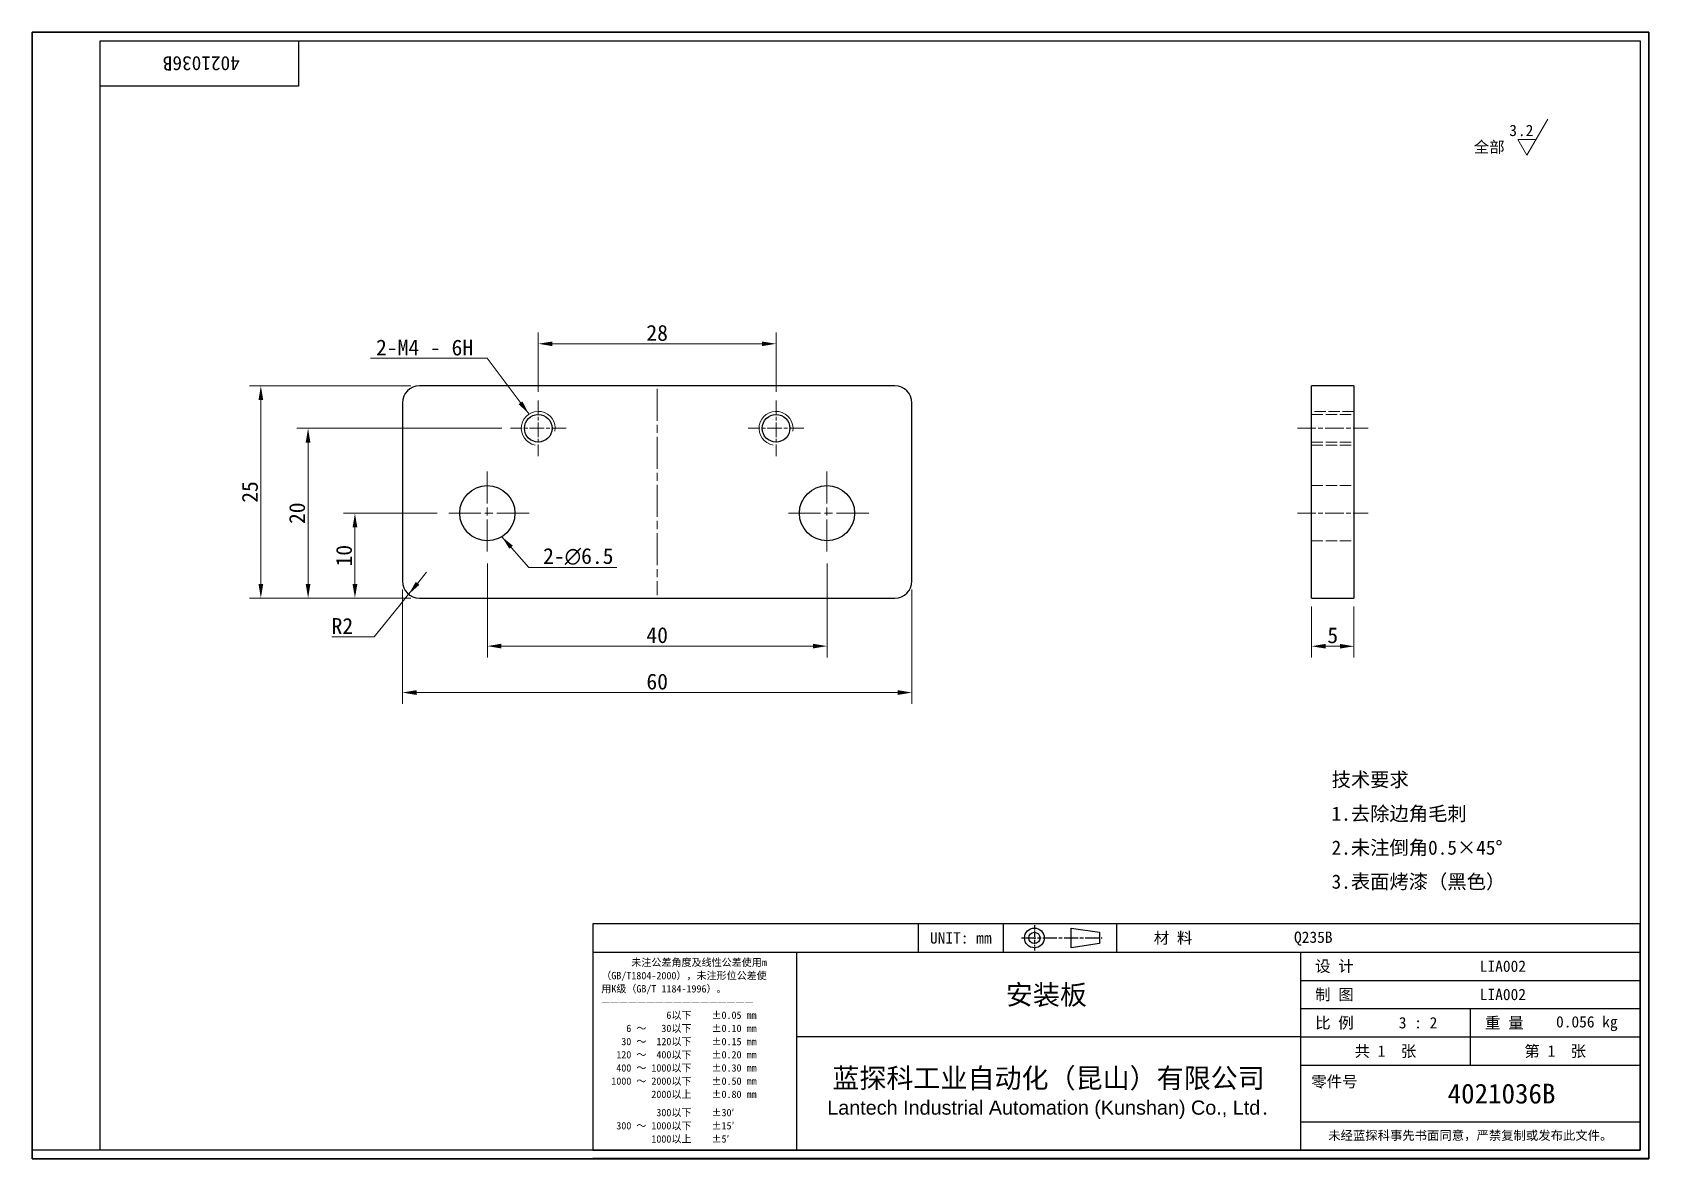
# Model space of a CAD drawing. Header units: millimetres. Extents: x 4 to 194, y 4 to 136.
import ezdxf
from ezdxf.enums import TextEntityAlignment as Align

# ---------------------------------------------------------------- set-up
doc = ezdxf.new("R2010")
doc.units = ezdxf.units.MM
doc.header["$LTSCALE"] = 0.666667
doc.linetypes.add('CHAIN', pattern=[0.3543, 0.2362, -0.0295, 0.0591, -0.0295])
doc.linetypes.add('DASHED', pattern=[0.2067, 0.1654, -0.0413])
for name, color, linetype, lineweight in [('1', 7, 'Continuous', 18), ('可见 (ISO)', 7, 'Continuous', 25), ('可见窄的 (ISO)', 7, 'Continuous', 18), ('图框 (ISO)', 7, 'Continuous', 35), ('标题 (ISO)', 7, 'Continuous', 25)]:
    doc.layers.add(name, color=color, linetype=linetype, lineweight=lineweight)
for name, color, linetype, lineweight, true_color in [('中心标记 (ISO)', 1, 'CHAIN', 18, 0xff0000), ('中心线 (ISO)', 1, 'CHAIN', 18, 0xff0000), ('尺寸 (ISO)', 7, 'Continuous', 18, 0x008000), ('符号 (ISO)', 7, 'Continuous', 18, 0x008000), ('隐藏 (ISO)', 5, 'DASHED', 18, 0x0000ff)]:
    doc.layers.add(name, color=color, linetype=linetype, lineweight=lineweight, true_color=true_color)
doc.styles.add('文本样式164', font='SimSun.ttf')
doc.styles.add('文本样式165', font='SimSun.ttf')
doc.styles.add('文本样式74', font='SimSun.ttf')
doc.styles.add('最新国标', font='simfang.ttf')
doc.styles.add('注释文本 (ISO)', font='simfang.ttf')
doc.dimstyles.new('默认 (GB)', dxfattribs={"dimscale": 0.666667, "dimtxt": 2.8, "dimasz": 2.5, "dimexe": 2, "dimexo": 1.5, "dimgap": 0.5, "dimtad": 1, "dimtoh": 1, "dimdsep": 46, "dimtxsty": '最新国标', "dimcen": 0.09, "dimdle": 10, "dimclrd": 256, "dimclre": 256, "dimclrt": 256, "dimaunit": 1, "dimadec": 3, "dimazin": 2, "dimtfac": 0.535714, "dimtmove": 0, "dimatfit": 3, "dimfxl": 0, "dimtolj": 1, "dimtzin": 0, "dimlwd": -1, "dimlwe": -1, "dimarcsym": 0})
doc.dimstyles.new('默认 (GB)$7', dxfattribs={"dimscale": 0.666667, "dimtxt": 2.8, "dimasz": 2.5, "dimexe": 2, "dimexo": 1.5, "dimgap": 0.5, "dimtad": 1, "dimtoh": 1, "dimdsep": 46, "dimtxsty": '最新国标', "dimcen": 0.09, "dimdle": 10, "dimclrd": 256, "dimclre": 256, "dimclrt": 256, "dimaunit": 1, "dimadec": 3, "dimazin": 2, "dimtfac": 0.535714, "dimtmove": 0, "dimatfit": 3, "dimfxl": 0, "dimtolj": 1, "dimtzin": 0, "dimlwd": -1, "dimlwe": -1, "dimarcsym": 0})

# ---------------------------------------------------------------- blocks, each defined once
blk = doc.blocks.new('图框 最新国标')
at = {"layer": '图框 (ISO)'}
for p, q in [((6, 7), (6, 204.5)), ((6, 204.5), (291.5, 204.5)), ((291.5, 204.5), (291.5, 5.5)), ((6, 7), (6, 5.5)), ((6, 7), (6, 5.5)), ((291.5, 5.5), (6, 5.5))]:
    blk.add_line(p, q, dxfattribs=at)
at = {"layer": '图框 (ISO)', "color": 7, "linetype": 'Continuous', "lineweight": 25}
for p, q in [((18, 203), (290, 203)), ((18, 7), (18, 203)), ((18, 203), (290, 203)), ((53, 203), (53, 195)), ((290, 203), (290, 7)), ((290, 203), (290, 7)), ((53, 195), (18, 195)), ((290, 7), (6, 7)), ((290, 7), (18, 7))]:
    blk.add_line(p, q, dxfattribs=at)
at = {"layer": '图框 (ISO)', "style": '文本样式74'}
blk.add_attdef('零件代号_001', (42.65, 200.25), '', height=2.5, rotation=180, dxfattribs=at)
blk = doc.blocks.new('标题栏 最新国标')
at = {"layer": '标题 (ISO)'}
for p, q in [((381.98, -183.84), (196.98, -183.84)), ((196.98, -183.84), (196.98, -223.84)), ((254.48, -183.84), (254.48, -188.84)), ((269.48, -183.84), (269.48, -188.84)), ((281.48, -188.09), (281.48, -184.59)), ((281.48, -184.59), (286.48, -185.34)), ((286.48, -185.34), (286.48, -187.34)), ((289.48, -183.84), (289.48, -188.84)), ((381.98, -223.84), (381.98, -183.84)), ((383.48, -183.84), (383.48, -225.34)), ((286.48, -187.34), (281.48, -188.09)), ((196.98, -188.84), (381.98, -188.84)), ((232.98, -188.84), (232.98, -223.84)), ((321.98, -188.84), (321.98, -223.84)), ((321.98, -193.84), (381.98, -193.84)), ((321.98, -198.84), (381.98, -198.84)), ((351.98, -198.84), (351.98, -208.84)), ((321.98, -203.84), (232.98, -203.84)), ((321.98, -203.84), (381.98, -203.84)), ((321.98, -208.84), (381.98, -208.84)), ((321.98, -218.84), (381.98, -218.84)), ((196.98, -223.84), (381.98, -223.84)), ((383.48, -225.34), (196.98, -225.34))]:
    blk.add_line(p, q, dxfattribs=at)
at = {"layer": '标题 (ISO)', "linetype": 'CHAIN', "ltscale": 5.000333}
blk.add_line((274.98, -184.09), (274.98, -188.59), dxfattribs=at)
at = {"layer": '标题 (ISO)', "linetype": 'CHAIN', "ltscale": 15.834605}
blk.add_line((272.73, -186.34), (286.98, -186.34), dxfattribs=at)
at = {"layer": '标题 (ISO)'}
for radius in [1.75, 1]:
    blk.add_circle((274.98, -186.34), radius, dxfattribs=at)
at = {"layer": '1', "style": '文本样式164'}
for s, p in [('UNIT: mm', (261.98, -186.34)), ('材 料', (299.48, -186.34)), ('设 计', (327.98, -191.34)), ('制 图', (327.98, -196.34)), ('比 例', (327.98, -201.34)), ('重 量', (357.98, -201.34)), ('共 1  张', (336.98, -206.34)), ('第 1  张', (366.98, -206.34))]:
    blk.add_text(s, height=2, dxfattribs=at).set_placement(p, align=Align.MIDDLE_CENTER)
at = {"layer": '标题 (ISO)', "char_height": 2, "style": '注释文本 (ISO)'}
for s, insert, attachment_point, line_spacing_factor in [('{\\fSimSun|b0|i0|c134|p2;\\H0.65x;      未注公差角度及线性公差使用m\\P（GB/T1804-2000），未注形位公差使\\P用K级（GB/T 1184-1996）。\\P—————————————————\\P             6以下    ±0.05 mm\\P     6 ～   30以下    ±0.10 mm\\P    30 ～  120以下    ±0.15 mm\\P   120 ～  400以下    ±0.20 mm\\P   400 ～ 1000以下    ±0.30 mm\\P  1000 ～ 2000以下    ±0.50 mm\\P          2000以上    ±0.80 mm\\P\\H0.38462x;\\P\\H2.6x;           300以下    ±30′\\P   300 ～ 1000以下    ±15′\\P          1000以上    ±5′}', (198.48, -206.34), 4, 1.075116), ('{\\fMicrosoft YaHei|b0|i0|c134|p34;\\H1.75x;蓝探科工业自动化（昆山）有限公司\\P\\fArial|b0|i0|c0|p34;\\H0.71429x;Lantech Industrial Automation (Kunshan) Co., Ltd\\fFangSong|b0|i0|c134|p49;.\\H1.15195x; }', (277.48, -213.84), 5, 0.978695)]:
    blk.add_mtext(s, dxfattribs=dict(at, insert=insert, attachment_point=attachment_point, line_spacing_factor=line_spacing_factor))
at = {"layer": '标题 (ISO)', "attachment_point": 5, "style": '注释文本 (ISO)'}
for s, insert, char_height in [('\\fFangSong|b0|i0;零件号', (327.98, -211.84), 2), ('\\fSimSun|b0|i0;{\\H1.6000;未经蓝探科事先书面同意，严禁复制或发布此文件。}', (351.98, -221.34), 1.6)]:
    blk.add_mtext(s, dxfattribs=dict(at, insert=insert, char_height=char_height))
at = {"layer": '标题 (ISO)'}
for tag, p, height, style in [('材料_001', (320.84, -187.21), 2, '注释文本 (ISO)'), ('设计人_001', (353.65, -192.33), 2, '注释文本 (ISO)'), ('库存编号_001', (269.94, -198.13), 3.5, '文本样式165'), ('设计人_001', (353.65, -197.33), 2, '注释文本 (ISO)'), ('视图比例_001', (339.34, -202.33), 2, '注释文本 (ISO)'), ('质量\\P3;_001', (367.12, -202.16), 2, '注释文本 (ISO)'), ('零件代号_001', (347.97, -215.59), 3.5, '文本样式165')]:
    blk.add_attdef(tag, p, '', height=height, dxfattribs=dict(at, style=style))
blk = doc.blocks.new('*D5')
at = {"layer": 'Defpoints', "color": 0, "transparency": 16777216}
for p in [(57.58, 74.77), (97.58, 74.77), (97.58, 64.04)]:
    blk.add_point(p, dxfattribs=at)
at = {"layer": '尺寸 (ISO)', "color": 116, "true_color": 0x00803f, "transparency": 16777216}
for p, q in [((57.58, 73.77), (57.58, 62.71)), ((97.58, 73.77), (97.58, 62.71)), ((59.24, 64.04), (95.91, 64.04))]:
    blk.add_line(p, q, dxfattribs=at)
for points in [[(59.24, 64.32), (59.24, 63.76), (57.58, 64.04)], [(95.91, 64.32), (95.91, 63.76), (97.58, 64.04)]]:
    blk.add_solid(points, dxfattribs=at)
at = {"layer": '尺寸 (ISO)', "transparency": 16777216, "insert": (77.58, 65.32), "char_height": 1.867, "attachment_point": 5, "style": '最新国标'}
blk.add_mtext('\\A1;40', dxfattribs=at)
blk = doc.blocks.new('*D6')
at = {"layer": 'Defpoints', "color": 0, "transparency": 16777216}
for p in [(47.58, 71.69), (107.58, 71.69), (107.58, 58.57)]:
    blk.add_point(p, dxfattribs=at)
at = {"layer": '尺寸 (ISO)', "color": 116, "true_color": 0x00803f, "transparency": 16777216}
for p, q in [((47.58, 70.69), (47.58, 57.24)), ((107.58, 70.69), (107.58, 57.24)), ((49.24, 58.57), (105.91, 58.57))]:
    blk.add_line(p, q, dxfattribs=at)
for points in [[(49.24, 58.85), (49.24, 58.29), (47.58, 58.57)], [(105.91, 58.85), (105.91, 58.29), (107.58, 58.57)]]:
    blk.add_solid(points, dxfattribs=at)
at = {"layer": '尺寸 (ISO)', "transparency": 16777216, "insert": (77.58, 59.85), "char_height": 1.867, "attachment_point": 5, "style": '最新国标'}
blk.add_mtext('\\A1;60', dxfattribs=at)
blk = doc.blocks.new('*D7')
at = {"layer": 'Defpoints', "color": 0, "transparency": 16777216}
for p in [(91.58, 99.65), (63.58, 92.98), (91.58, 92.98)]:
    blk.add_point(p, dxfattribs=at)
at = {"layer": '尺寸 (ISO)', "color": 116, "true_color": 0x00803f, "transparency": 16777216}
for p, q in [((63.58, 93.98), (63.58, 100.98)), ((91.58, 93.98), (91.58, 100.98)), ((65.24, 99.65), (89.91, 99.65))]:
    blk.add_line(p, q, dxfattribs=at)
for points in [[(65.24, 99.92), (65.24, 99.37), (63.58, 99.65)], [(89.91, 99.92), (89.91, 99.37), (91.58, 99.65)]]:
    blk.add_solid(points, dxfattribs=at)
at = {"layer": '尺寸 (ISO)', "transparency": 16777216, "insert": (77.58, 100.92), "char_height": 1.867, "attachment_point": 5, "style": '最新国标'}
blk.add_mtext('\\A1;28', dxfattribs=at)
blk = doc.blocks.new('*D8')
at = {"layer": 'Defpoints', "color": 0, "transparency": 16777216}
for p in [(41.99, 79.69), (52.66, 79.69), (49.58, 69.69)]:
    blk.add_point(p, dxfattribs=at)
at = {"layer": '尺寸 (ISO)', "color": 116, "true_color": 0x00803f, "transparency": 16777216}
for p, q in [((51.66, 79.69), (40.66, 79.69)), ((41.99, 71.36), (41.99, 78.02)), ((48.58, 69.69), (40.66, 69.69))]:
    blk.add_line(p, q, dxfattribs=at)
for points in [[(41.71, 78.02), (42.27, 78.02), (41.99, 79.69)], [(41.71, 71.36), (42.27, 71.36), (41.99, 69.69)]]:
    blk.add_solid(points, dxfattribs=at)
at = {"layer": '尺寸 (ISO)', "transparency": 16777216, "insert": (40.71, 74.69), "char_height": 1.867, "attachment_point": 5, "rotation": 90, "style": '最新国标'}
blk.add_mtext('\\A1;10', dxfattribs=at)
blk = doc.blocks.new('*D9')
at = {"layer": 'Defpoints', "color": 0, "transparency": 16777216}
for p in [(36.47, 89.69), (60.29, 89.69), (49.58, 69.69)]:
    blk.add_point(p, dxfattribs=at)
at = {"layer": '尺寸 (ISO)', "color": 116, "true_color": 0x00803f, "transparency": 16777216}
for p, q in [((59.29, 89.69), (35.14, 89.69)), ((36.47, 71.36), (36.47, 88.02)), ((48.58, 69.69), (35.14, 69.69))]:
    blk.add_line(p, q, dxfattribs=at)
for points in [[(36.19, 88.02), (36.75, 88.02), (36.47, 89.69)], [(36.19, 71.36), (36.75, 71.36), (36.47, 69.69)]]:
    blk.add_solid(points, dxfattribs=at)
at = {"layer": '尺寸 (ISO)', "transparency": 16777216, "insert": (35.19, 79.69), "char_height": 1.867, "attachment_point": 5, "rotation": 90, "style": '最新国标'}
blk.add_mtext('\\A1;20', dxfattribs=at)
blk = doc.blocks.new('*D10')
at = {"layer": 'Defpoints', "color": 0, "transparency": 16777216}
for p in [(49.58, 71.69), (48.31, 70.14)]:
    blk.add_point(p, dxfattribs=at)
at = {"layer": '尺寸 (ISO)', "color": 116, "true_color": 0x00803f, "transparency": 16777216}
for p, q in [((49.37, 71.43), (50.42, 72.73)), ((49.58, 71.69), (48.31, 70.14)), ((44.24, 65.14), (47.26, 68.85)), ((48.31, 70.14), (47.26, 68.85)), ((39.28, 65.14), (44.24, 65.14))]:
    blk.add_line(p, q, dxfattribs=at)
blk.add_solid([(49.15, 71.61), (49.58, 71.26), (48.31, 70.14)], dxfattribs=at)
at = {"layer": '尺寸 (ISO)', "transparency": 16777216, "insert": (40.51, 66.41), "char_height": 1.867, "attachment_point": 5, "style": '最新国标'}
blk.add_mtext('\\A1;R2', dxfattribs=at)
blk = doc.blocks.new('*D11')
at = {"layer": 'Defpoints', "color": 0, "transparency": 16777216}
for p in [(30.91, 94.69), (49.58, 94.69), (49.58, 69.69)]:
    blk.add_point(p, dxfattribs=at)
at = {"layer": '尺寸 (ISO)', "color": 116, "true_color": 0x00803f, "transparency": 16777216}
for p, q in [((48.58, 94.69), (29.58, 94.69)), ((30.91, 71.36), (30.91, 93.02)), ((48.58, 69.69), (29.58, 69.69))]:
    blk.add_line(p, q, dxfattribs=at)
for points in [[(30.63, 93.02), (31.19, 93.02), (30.91, 94.69)], [(30.63, 71.36), (31.19, 71.36), (30.91, 69.69)]]:
    blk.add_solid(points, dxfattribs=at)
at = {"layer": '尺寸 (ISO)', "transparency": 16777216, "insert": (29.63, 82.19), "char_height": 1.867, "attachment_point": 5, "rotation": 90, "style": '最新国标'}
blk.add_mtext('\\A1;25', dxfattribs=at)
blk = doc.blocks.new('*D12')
at = {"layer": 'Defpoints', "color": 0, "transparency": 16777216}
for p in [(154.63, 69.69), (159.63, 69.69), (159.63, 64.02)]:
    blk.add_point(p, dxfattribs=at)
at = {"layer": '尺寸 (ISO)', "color": 116, "true_color": 0x00803f, "transparency": 16777216}
for p, q in [((154.63, 68.69), (154.63, 62.69)), ((159.63, 68.69), (159.63, 62.69)), ((156.3, 64.02), (157.97, 64.02))]:
    blk.add_line(p, q, dxfattribs=at)
for points in [[(156.3, 64.3), (156.3, 63.75), (154.63, 64.02)], [(157.97, 64.3), (157.97, 63.75), (159.63, 64.02)]]:
    blk.add_solid(points, dxfattribs=at)
at = {"layer": '尺寸 (ISO)', "transparency": 16777216, "insert": (157.13, 65.3), "char_height": 1.867, "attachment_point": 5, "style": '最新国标'}
blk.add_mtext('\\A1;5', dxfattribs=at)
blk = doc.blocks.new('表面粗糙度标识符号1')
at = {"layer": '符号 (ISO)'}
for p, q in [((269.99, 182.78), (273.68, 189.18)), ((268.37, 185.58), (269.99, 182.78)), ((268.37, 185.58), (271.6, 185.58))]:
    blk.add_line(p, q, dxfattribs=at)
at = {"layer": '符号 (ISO)', "char_height": 2, "attachment_point": 7, "style": '注释文本 (ISO)'}
for s, insert in [('3', (266.87, 186.14)), ('.2', (268.41, 186.13)), ('全部 ', (260.6, 183.02))]:
    blk.add_mtext(s, dxfattribs=dict(at, insert=insert))

msp = doc.modelspace()

# ---------------------------------------------------------------- linework, layer by layer
at = {"layer": '中心标记 (ISO)', "ltscale": 10.959739}
for p, q in [((63.5757, 92.9789), (63.5757, 86.4036)), ((91.5757, 92.9789), (91.5757, 86.4036)), ((66.8633, 89.6913), (60.288, 89.6913)), ((94.8633, 89.6913), (88.288, 89.6913))]:
    msp.add_line(p, q, dxfattribs=at)
at = {"layer": '中心标记 (ISO)', "ltscale": 23.990969}
for p, q in [((57.5757, 84.6079), (57.5757, 74.7746)), ((97.5757, 84.6079), (97.5757, 74.7746)), ((62.4923, 79.6913), (52.659, 79.6913)), ((102.4923, 79.6913), (92.659, 79.6913))]:
    msp.add_line(p, q, dxfattribs=at)
at = {"layer": '中心线 (ISO)', "ltscale": 23.990969}
msp.add_line((77.5757, 94.3579), (77.5757, 70.0246), dxfattribs=at)
at = {"layer": '中心线 (ISO)', "ltscale": 13.889993}
for p, q in [((152.9659, 89.6913), (161.2992, 89.6913)), ((152.9659, 79.6913), (161.2992, 79.6913))]:
    msp.add_line(p, q, dxfattribs=at)
at = {"layer": '可见 (ISO)'}
for p, q in [((105.5757, 94.6913), (49.5757, 94.6913)), ((159.6326, 94.6913), (154.6326, 94.6913)), ((154.6326, 92.6913), (154.6326, 94.6913)), ((159.6326, 94.6913), (159.6326, 92.6913)), ((47.5757, 92.6913), (47.5757, 71.6913)), ((107.5757, 71.6913), (107.5757, 92.6913)), ((154.6326, 71.6913), (154.6326, 92.6913)), ((159.6326, 92.6913), (159.6326, 71.6913)), ((154.6326, 69.6913), (154.6326, 71.6913)), ((159.6326, 71.6913), (159.6326, 69.6913)), ((49.5757, 69.6913), (105.5757, 69.6913)), ((154.6326, 69.6913), (159.6326, 69.6913))]:
    msp.add_line(p, q, dxfattribs=at)
for centre, radius in [((63.5757, 89.6913), 1.621), ((91.5757, 89.6913), 1.621), ((57.5757, 79.6913), 3.25), ((97.5757, 79.6913), 3.25)]:
    msp.add_circle(centre, radius, dxfattribs=at)
for centre, start, end in [((49.5757, 92.6913), 90, 180), ((105.5757, 92.6913), 0, 90), ((49.5757, 71.6913), 180, 270), ((105.5757, 71.6913), 270, 0)]:
    msp.add_arc(centre, 2, start, end, dxfattribs=at)
at = {"layer": '可见窄的 (ISO)'}
for centre in [(63.5757, 89.6913), (91.5757, 89.6913)]:
    msp.add_arc(centre, 2, 350, 260, dxfattribs=at)
at = {"layer": '隐藏 (ISO)', "ltscale": 12.094824}
for p, q in [((159.6326, 91.6913), (154.6326, 91.6913)), ((154.6326, 91.3123), (159.6326, 91.3123)), ((154.6326, 88.0703), (159.6326, 88.0703)), ((154.6326, 87.6913), (159.6326, 87.6913)), ((154.6326, 82.9413), (159.6326, 82.9413)), ((154.6326, 76.4413), (159.6326, 76.4413))]:
    msp.add_line(p, q, dxfattribs=at)

# ---------------------------------------------------------------- block references
at = {"xscale": 0.6666666666666666, "yscale": 0.6666666666666666, "zscale": 0.6666666666666666}
msp.add_blockref('图框 最新国标', (0, 0), dxfattribs=at).add_auto_attribs({'零件代号_001': '4021036B'})
ref = msp.add_blockref('标题栏 最新国标', (-61.3217, 153.8962), dxfattribs=dict(xscale=0.6666666666666666, yscale=0.6666666666666666, zscale=0.6666666666666666))
ref.add_attrib('零件代号_001', '4021036B', (170.6592, 10.1667), dxfattribs={"layer": '标题 (ISO)', "height": 2.33333, "style": '文本样式165'})
ref.add_attrib('库存编号_001', '安装板', (118.6415, 21.8073), dxfattribs={"layer": '标题 (ISO)', "height": 2.33333, "style": '文本样式165'})
ref.add_attrib('质量\\P3;_001', '0.056 kg', (183.4248, 19.1219), dxfattribs={"layer": '标题 (ISO)', "height": 1.33333, "style": '注释文本 (ISO)'})
ref.add_attrib('视图比例_001', '3 : 2', (164.9067, 19.0114), dxfattribs={"layer": '标题 (ISO)', "height": 1.33333, "style": '注释文本 (ISO)'})
ref.add_attrib('设计人_001', 'LIA002', (174.4457, 25.6743), dxfattribs={"layer": '标题 (ISO)', "height": 1.33333, "style": '注释文本 (ISO)'})
ref.add_attrib('设计人_001', 'LIA002', (174.4457, 22.341), dxfattribs={"layer": '标题 (ISO)', "height": 1.33333, "style": '注释文本 (ISO)'})
ref.add_attrib('材料_001', 'Q235B', (152.5733, 29.0876), dxfattribs={"layer": '标题 (ISO)', "height": 1.33333, "style": '注释文本 (ISO)'})
at = {"layer": '符号 (ISO)', "xscale": 0.6666666666666666, "yscale": 0.6666666666666666, "zscale": 0.6666666666666666}
msp.add_blockref('表面粗糙度标识符号1', (0, 0), dxfattribs=at)

# ---------------------------------------------------------------- texts
at = {"layer": '符号 (ISO)'}
for s, insert, char_height, width, attachment_point, line_spacing_factor, style in [('2-M4 - 6H', (55.9044, 98.248), 1.86667, 12.701193, 9, 0.49, '最新国标'), ('2-\\fAIGDT|b0|i0;{\\H1.8667;n}\\fFangSong|b0|i0;{\\H1.8667;6.5}', (64.1495, 73.5984), 1.866667, 9.169029, 7, 0.49, '最新国标'), ('\\fFangSong|b0|i0;{\\H1.6667;技术要求\\P}\\fFangSong|b0|i0;{\\H1.6667;1.去除边角毛刺\\P}\\fFangSong|b0|i0;{\\H1.6667;2.未注倒角0.5×45°\\P}\\fFangSong|b0|i0;{\\H1.6667;3.表面烤漆（黑色）}', (156.9941, 42.1986), 1.666667, 23.703704, 4, 1.441304, '注释文本 (ISO)')]:
    msp.add_mtext(s, dxfattribs=dict(at, insert=insert, char_height=char_height, width=width, attachment_point=attachment_point, line_spacing_factor=line_spacing_factor, style=style))

# ---------------------------------------------------------------- dimensions: what is measured, and where the dimension line sits
at = {"layer": '尺寸 (ISO)', "color": 116, "true_color": 0x00803f}
for base, p1, p2, angle, picture, middle in [((91.5757, 99.6456), (63.5757, 92.9789), (91.5757, 92.9789), 180, '*D7', (77.5757, 99.6456)), ((30.909, 94.6913), (49.5757, 69.6913), (49.5757, 94.6913), 270, '*D11', (30.909, 82.1913)), ((36.4702, 89.6913), (49.5757, 69.6913), (60.288, 89.6913), 270, '*D9', (36.4702, 79.6913)), ((41.9923, 79.6913), (49.5757, 69.6913), (52.659, 79.6913), 270, '*D8', (41.9923, 74.6913)), ((97.5757, 64.0388), (57.5757, 74.7746), (97.5757, 74.7746), 180, '*D5', (77.5757, 64.0388)), ((107.5757, 58.5707), (47.5757, 71.6913), (107.5757, 71.6913), 180, '*D6', (77.5757, 58.5707)), ((159.6326, 64.0246), (154.6326, 69.6913), (159.6326, 69.6913), 180, '*D12', (157.1326, 64.0246))]:
    dim = msp.add_linear_dim(base=base, p1=p1, p2=p2, angle=angle, dimstyle='默认 (GB)', override={"dimgap": 0.5, "dimtoh": 0, "dimdec": 2, "dimtol": 0, "dimlim": 0, "dimtp": 0, "dimtm": 0, "dimtdec": 2, "dimtofl": 0, "dimatfit": 1}, dxfattribs=at)
    dim.commit()
    dim.dimension.update_dxf_attribs({"geometry": picture, "text_midpoint": middle, "dimtype": 160})
dim = msp.add_radius_dim(center=(49.5757, 71.6913), mpoint=(48.3126, 70.1406), dimstyle='默认 (GB)', override={"dimgap": 0.5, "dimtih": 1, "dimdec": 2, "dimlfac": 1, "dimcen": 0, "dimtol": 0, "dimlim": 0, "dimtp": 0, "dimtm": 0, "dimtdec": 2}, dxfattribs=at)
dim.commit()
dim.dimension.update_dxf_attribs({"geometry": '*D10', "text_midpoint": (40.5124, 65.1445), "dimtype": 164})

# ---------------------------------------------------------------- leaders
at = {"layer": '符号 (ISO)', "annotation_type": 0, "has_hookline": 1}
for points, hookline_direction, text_width in [([(62.4868, 91.3688), (57.571, 97.9369), (55.9044, 97.9369)], 1, 12.096), ([(59.2823, 76.9254), (62.4828, 73.2872), (64.1495, 73.2872)], 0, 8.6674)]:
    msp.add_leader(points, dimstyle='默认 (GB)$7', override={"dimgap": 0, "dimtad": 1}, dxfattribs=dict(at, hookline_direction=hookline_direction, text_width=text_width))

doc.saveas('drawing.dxf')
